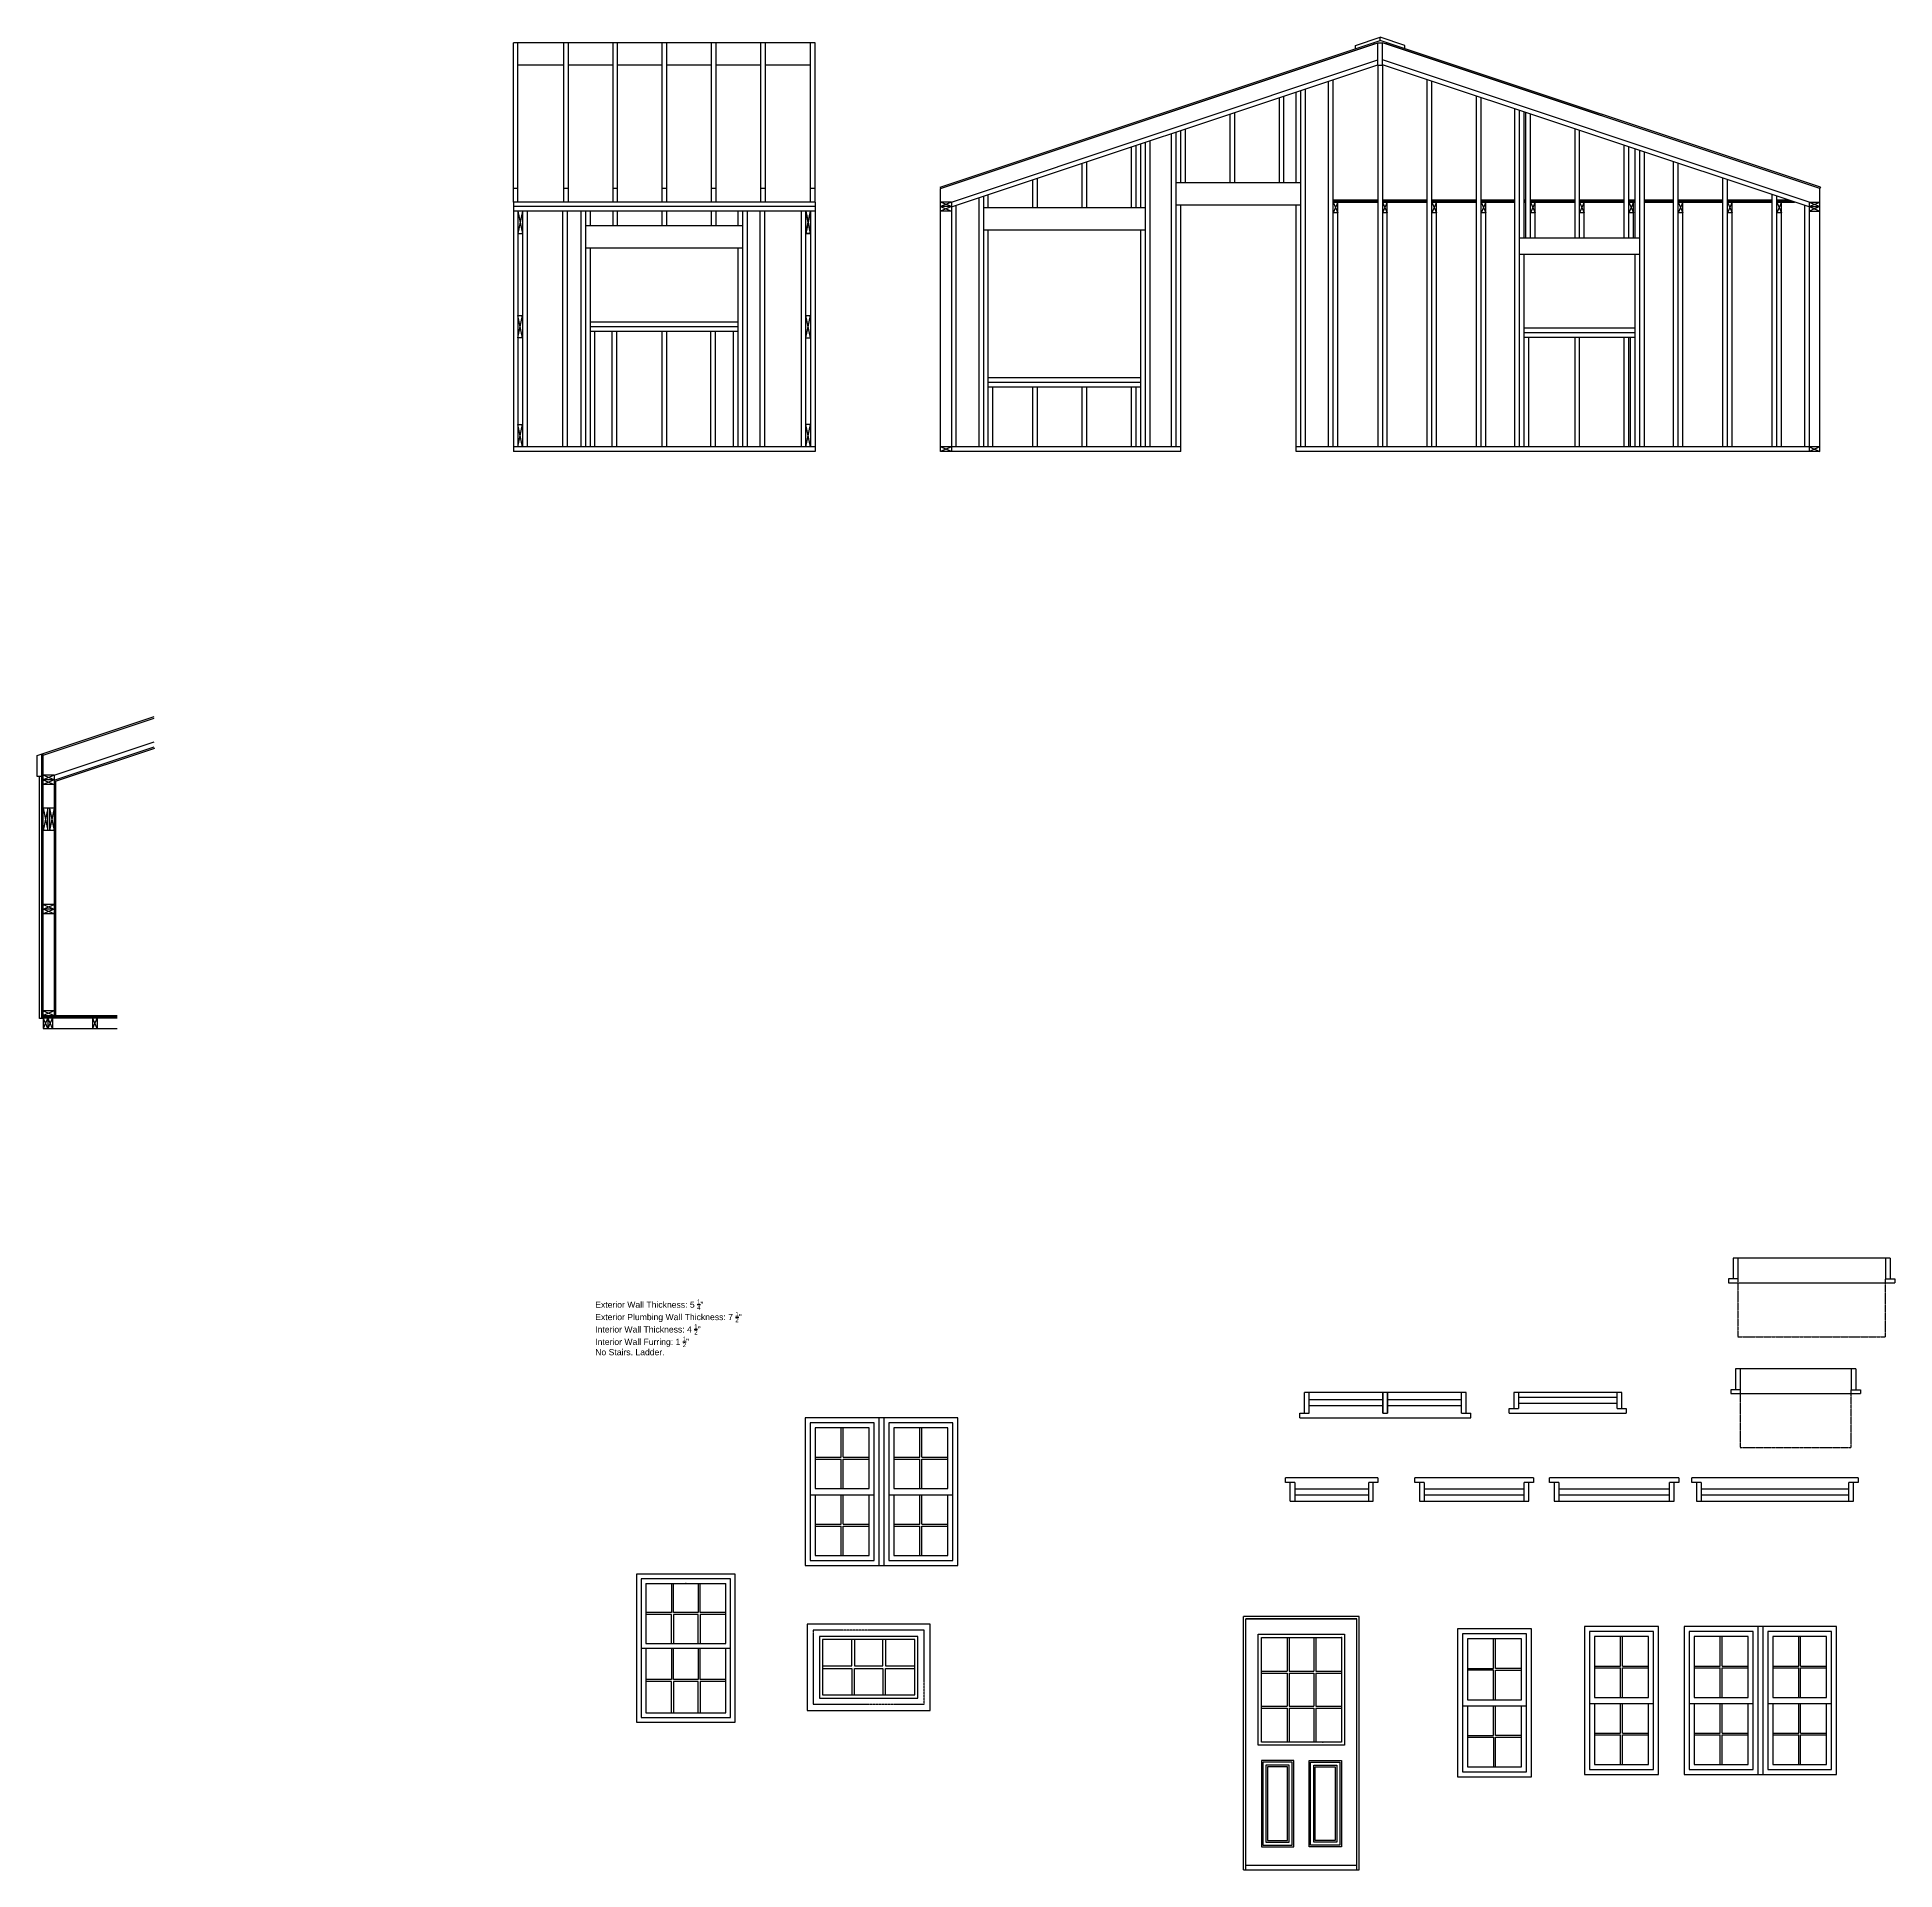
# Model space of a CAD drawing. Header units: inches. Extents: x -183 to 3029, y -67 to 1072.
# Drawn here: x 65 to 668, y 13 to 608 of the extents above; entities that cross this region are included whole.
import ezdxf

# ---------------------------------------------------------------- set-up
doc = ezdxf.new("R2010")
doc.units = ezdxf.units.IN
doc.header["$LTSCALE"] = 0.25
doc.header["$MEASUREMENT"] = 0
doc.linetypes.add('CENTER2', pattern=[1.125, 0.75, -0.125, 0.125, -0.125])
doc.linetypes.add('HIDDEN2', pattern=[0.1875, 0.125, -0.0625])
doc.layers.add('Hidden Line', color=7, linetype='HIDDEN2')
doc.layers.add('Reference', color=1, linetype='CENTER2')
doc.styles.get("Standard").update_dxf_attribs({"font": 'arial.ttf'})

msp = doc.modelspace()

# ---------------------------------------------------------------- linework, layer by layer
for p, q in [((219.53, 554.26), (219.53, 605.96)), ((317.53, 605.96), (219.53, 605.96)), ((221.03, 554.26), (221.03, 605.96)), ((235.78, 605.96), (235.78, 554.26)), ((237.28, 605.96), (237.28, 554.26)), ((251.78, 605.96), (251.78, 554.26)), ((253.28, 605.96), (253.28, 554.26)), ((267.78, 605.96), (267.78, 554.26)), ((269.28, 605.96), (269.28, 554.26)), ((283.78, 605.96), (283.78, 554.26)), ((285.28, 605.96), (285.28, 554.26)), ((299.78, 605.96), (299.78, 554.26)), ((301.28, 605.96), (301.28, 554.26)), ((316.03, 554.26), (316.03, 605.96)), ((317.53, 554.26), (317.53, 605.96)), ((358.08, 559.1), (500.99, 606.74)), ((358.24, 558.63), (500.24, 605.96)), ((358.24, 558.63), (499.09, 605.58)), ((492.99, 605.13), (500.99, 607.79)), ((492.99, 604.07), (492.99, 605.13)), ((499.09, 605.58), (498.94, 606.05)), ((500.24, 605.96), (501.74, 605.96)), ((500.24, 598.71), (500.24, 605.96)), ((508.99, 605.13), (500.99, 607.79)), ((500.99, 606.74), (500.99, 607.79)), ((643.9, 559.1), (500.99, 606.74)), ((501.74, 598.71), (501.74, 605.96)), ((643.74, 558.63), (501.74, 605.96)), ((502.89, 605.58), (503.05, 606.05)), ((643.74, 558.63), (502.89, 605.58)), ((508.99, 604.07), (508.99, 605.13)), ((235.78, 598.71), (221.03, 598.71)), ((251.78, 598.71), (237.28, 598.71)), ((267.78, 598.71), (253.28, 598.71)), ((283.78, 598.71), (269.28, 598.71)), ((299.78, 598.71), (285.28, 598.71)), ((316.03, 598.71), (301.28, 598.71)), ((361.74, 554.26), (500.24, 600.43)), ((361.74, 552.68), (500.24, 598.85)), ((500.24, 598.71), (501.74, 598.71)), ((500.24, 598.71), (500.24, 474.76)), ((640.24, 554.26), (501.74, 600.43)), ((640.24, 552.68), (501.74, 598.85)), ((501.74, 598.71), (501.74, 474.76)), ((484.24, 474.76), (484.24, 593.51)), ((485.74, 474.76), (485.74, 594.01)), ((516.24, 474.76), (516.24, 594.01)), ((517.74, 474.76), (517.74, 593.51)), ((468.24, 560.51), (468.24, 588.18)), ((469.74, 560.51), (469.74, 588.68)), ((473.74, 560.51), (473.74, 590.01)), ((475.24, 474.76), (475.24, 590.51)), ((476.74, 474.76), (476.74, 591.01)), ((532.24, 474.76), (532.24, 588.68)), ((533.74, 474.76), (533.74, 588.18)), ((452.24, 560.51), (452.24, 582.85)), ((453.74, 560.51), (453.74, 583.35)), ((544.74, 474.76), (544.74, 584.51)), ((546.24, 474.76), (546.24, 584.01)), ((547.74, 542.51), (547.74, 583.51)), ((548.24, 542.51), (548.24, 583.35)), ((549.74, 542.51), (549.74, 582.85)), ((423.24, 552.51), (423.24, 573.18)), ((424.74, 474.76), (424.74, 573.68)), ((426.24, 474.76), (426.24, 574.18)), ((433.24, 474.76), (433.24, 576.51)), ((434.74, 474.76), (434.74, 577.01)), ((436.24, 560.51), (436.24, 577.51)), ((436.24, 560.51), (436.24, 577.51)), ((437.74, 560.51), (437.74, 578.01)), ((564.24, 542.51), (564.24, 578.01)), ((565.74, 542.51), (565.74, 577.51)), ((405.74, 552.51), (405.74, 567.35)), ((420.24, 552.51), (420.24, 572.18)), ((421.74, 552.51), (421.74, 572.68)), ((580.24, 542.51), (580.24, 572.68)), ((581.74, 542.51), (581.74, 572.18)), ((583.74, 542.51), (583.74, 571.51)), ((585.24, 474.76), (585.24, 571.01)), ((586.74, 474.76), (586.74, 570.51)), ((596.24, 474.76), (596.24, 567.35)), ((388.24, 552.51), (388.24, 561.51)), ((389.74, 552.51), (389.74, 562.01)), ((404.24, 552.51), (404.24, 566.85)), ((597.74, 474.76), (597.74, 566.85)), ((612.24, 474.76), (612.24, 562.01)), ((613.74, 474.76), (613.74, 561.51)), ((221.03, 558.63), (219.53, 558.63)), ((237.28, 558.63), (235.78, 558.63)), ((253.28, 558.63), (251.78, 558.63)), ((269.28, 558.63), (267.78, 558.63)), ((285.28, 558.63), (283.78, 558.63)), ((301.28, 558.63), (299.78, 558.63)), ((317.53, 558.63), (316.03, 558.63)), ((358.08, 559.1), (358.24, 558.63)), ((358.24, 554.26), (358.24, 558.63)), ((370.74, 474.76), (370.74, 555.68)), ((372.24, 474.76), (372.24, 556.18)), ((373.74, 552.51), (373.74, 556.68)), ((475.24, 560.51), (434.74, 560.51)), ((485.74, 555.01), (500.24, 555.01)), ((501.74, 555.01), (516.24, 555.01)), ((517.74, 555.01), (532.24, 555.01)), ((533.74, 555.01), (544.74, 555.01)), ((547.74, 555.01), (548.24, 555.01)), ((549.74, 555.01), (564.24, 555.01)), ((565.74, 555.01), (580.24, 555.01)), ((581.74, 555.01), (583.74, 555.01)), ((586.74, 555.01), (596.24, 555.01)), ((597.74, 555.01), (612.24, 555.01)), ((613.74, 555.01), (628.24, 555.01)), ((628.24, 474.76), (628.24, 556.68)), ((629.74, 474.76), (629.74, 556.18)), ((629.74, 555.01), (633.25, 555.01)), ((643.9, 559.1), (643.74, 558.63)), ((643.74, 554.26), (643.74, 558.63)), ((219.53, 554.26), (219.53, 473.26)), ((317.53, 554.26), (219.53, 554.26)), ((317.53, 552.76), (219.53, 552.76)), ((317.53, 551.26), (219.53, 551.26)), ((221.03, 551.26), (221.03, 474.76)), ((221.03, 551.26), (222.53, 544.01)), ((222.53, 551.26), (221.03, 544.01)), ((222.53, 551.26), (222.53, 474.76)), ((224.03, 551.26), (224.03, 474.76)), ((235.53, 551.26), (235.53, 474.76)), ((237.03, 551.26), (237.03, 474.76)), ((241.53, 474.76), (241.53, 551.26)), ((243.03, 474.76), (243.03, 551.26)), ((244.53, 546.51), (244.53, 551.26)), ((251.78, 551.26), (251.78, 546.51)), ((253.28, 551.26), (253.28, 546.51)), ((267.78, 551.26), (267.78, 546.51)), ((269.28, 551.26), (269.28, 546.51)), ((283.78, 551.26), (283.78, 546.51)), ((285.28, 551.26), (285.28, 546.51)), ((292.53, 546.51), (292.53, 551.26)), ((294.03, 474.76), (294.03, 551.26)), ((295.53, 474.76), (295.53, 551.26)), ((299.53, 551.26), (299.53, 474.76)), ((301.03, 551.26), (301.03, 474.76)), ((313.03, 474.76), (313.03, 551.26)), ((314.53, 474.76), (314.53, 551.26)), ((314.53, 544.01), (316.03, 551.26)), ((316.03, 544.01), (314.53, 551.26)), ((316.03, 551.26), (314.53, 544.01)), ((314.53, 551.26), (316.03, 544.01)), ((316.03, 551.26), (316.03, 474.76)), ((317.53, 554.26), (317.53, 473.26)), ((358.24, 473.26), (358.24, 554.26)), ((361.74, 554.26), (358.24, 554.26)), ((361.74, 552.76), (358.24, 554.26)), ((361.74, 554.26), (358.24, 552.76)), ((361.74, 552.76), (358.24, 552.76)), ((358.24, 552.76), (361.74, 551.26)), ((361.74, 552.76), (358.24, 551.26)), ((361.74, 551.26), (358.24, 551.26)), ((361.74, 554.26), (361.74, 473.26)), ((363.24, 553.18), (363.24, 474.76)), ((372.24, 552.51), (424.74, 552.51)), ((475.24, 553.26), (434.74, 553.26)), ((436.24, 473.26), (436.24, 553.26)), ((473.74, 473.26), (473.74, 553.26)), ((485.74, 554.82), (500.24, 554.82)), ((485.74, 554.64), (500.24, 554.64)), ((485.74, 554.45), (500.24, 554.45)), ((487.24, 554.26), (485.74, 554.26)), ((487.24, 554.26), (485.74, 550.76)), ((485.74, 554.26), (487.24, 550.76)), ((485.74, 554.26), (500.24, 554.26)), ((487.24, 550.76), (485.74, 550.76)), ((487.24, 474.76), (487.24, 554.26)), ((501.74, 554.82), (516.24, 554.82)), ((501.74, 554.64), (516.24, 554.64)), ((501.74, 554.45), (516.24, 554.45)), ((503.24, 554.26), (501.74, 554.26)), ((503.24, 554.26), (501.74, 550.76)), ((501.74, 554.26), (503.24, 550.76)), ((501.74, 554.26), (516.24, 554.26)), ((503.24, 550.76), (501.74, 550.76)), ((503.24, 474.76), (503.24, 554.26)), ((517.74, 554.82), (532.24, 554.82)), ((517.74, 554.64), (532.24, 554.64)), ((517.74, 554.45), (532.24, 554.45)), ((519.24, 554.26), (517.74, 554.26)), ((519.24, 554.26), (517.74, 550.76)), ((517.74, 554.26), (519.24, 550.76)), ((517.74, 554.26), (532.24, 554.26)), ((519.24, 550.76), (517.74, 550.76)), ((519.24, 474.76), (519.24, 554.26)), ((533.74, 554.82), (544.74, 554.82)), ((533.74, 554.64), (544.74, 554.64)), ((533.74, 554.45), (544.74, 554.45)), ((535.24, 554.26), (533.74, 554.26)), ((535.24, 554.26), (533.74, 550.76)), ((533.74, 554.26), (535.24, 550.76)), ((533.74, 554.26), (544.74, 554.26)), ((535.24, 550.76), (533.74, 550.76)), ((535.24, 474.76), (535.24, 554.26)), ((547.74, 554.82), (548.24, 554.82)), ((547.74, 554.64), (548.24, 554.64)), ((547.74, 554.45), (548.24, 554.45)), ((547.74, 554.26), (548.24, 554.26)), ((549.74, 554.82), (564.24, 554.82)), ((549.74, 554.64), (564.24, 554.64)), ((549.74, 554.45), (564.24, 554.45)), ((551.24, 554.26), (549.74, 554.26)), ((551.24, 554.26), (549.74, 550.76)), ((549.74, 554.26), (551.24, 550.76)), ((549.74, 554.26), (564.24, 554.26)), ((551.24, 550.76), (549.74, 550.76)), ((551.24, 542.51), (551.24, 554.26)), ((565.74, 554.82), (580.24, 554.82)), ((565.74, 554.64), (580.24, 554.64)), ((565.74, 554.45), (580.24, 554.45)), ((567.24, 554.26), (565.74, 554.26)), ((567.24, 554.26), (565.74, 550.76)), ((565.74, 554.26), (567.24, 550.76)), ((565.74, 554.26), (580.24, 554.26)), ((567.24, 550.76), (565.74, 550.76)), ((567.24, 542.51), (567.24, 554.26)), ((581.74, 554.82), (583.74, 554.82)), ((581.74, 554.64), (583.74, 554.64)), ((581.74, 554.45), (583.74, 554.45)), ((583.24, 554.26), (581.74, 554.26)), ((583.24, 554.26), (581.74, 550.76)), ((581.74, 554.26), (583.24, 550.76)), ((581.74, 554.26), (583.74, 554.26)), ((583.24, 550.76), (581.74, 550.76)), ((583.24, 542.51), (583.24, 554.26)), ((586.74, 554.82), (596.24, 554.82)), ((586.74, 554.64), (596.24, 554.64)), ((586.74, 554.45), (596.24, 554.45)), ((586.74, 554.26), (596.24, 554.26)), ((597.74, 554.82), (612.24, 554.82)), ((597.74, 554.64), (612.24, 554.64)), ((597.74, 554.45), (612.24, 554.45)), ((599.24, 554.26), (597.74, 554.26)), ((599.24, 554.26), (597.74, 550.76)), ((597.74, 554.26), (599.24, 550.76)), ((597.74, 554.26), (612.24, 554.26)), ((599.24, 550.76), (597.74, 550.76)), ((599.24, 474.76), (599.24, 554.26)), ((613.74, 554.82), (628.24, 554.82)), ((613.74, 554.64), (628.24, 554.64)), ((613.74, 554.45), (628.24, 554.45)), ((615.24, 554.26), (613.74, 554.26)), ((615.24, 554.26), (613.74, 550.76)), ((613.74, 554.26), (615.24, 550.76)), ((613.74, 554.26), (628.24, 554.26)), ((615.24, 550.76), (613.74, 550.76)), ((615.24, 474.76), (615.24, 554.26)), ((629.74, 554.82), (633.81, 554.82)), ((629.74, 554.64), (634.37, 554.64)), ((629.74, 554.45), (634.93, 554.45)), ((631.24, 554.26), (629.74, 554.26)), ((631.24, 554.26), (629.74, 550.76)), ((629.74, 554.26), (631.24, 550.76)), ((629.74, 554.26), (635.5, 554.26)), ((631.24, 550.76), (629.74, 550.76)), ((631.24, 474.76), (631.24, 554.26)), ((638.74, 553.18), (638.74, 474.76)), ((640.24, 554.26), (643.74, 554.26)), ((640.24, 554.26), (640.24, 473.26)), ((640.24, 552.76), (643.74, 554.26)), ((640.24, 554.26), (643.74, 552.76)), ((640.24, 552.76), (643.74, 552.76)), ((643.74, 552.76), (640.24, 551.26)), ((640.24, 552.76), (643.74, 551.26)), ((640.24, 551.26), (643.74, 551.26)), ((643.74, 473.26), (643.74, 554.26)), ((221.03, 544.01), (222.53, 544.01)), ((294.03, 546.51), (243.03, 546.51)), ((314.53, 544.01), (316.03, 544.01)), ((316.03, 544.01), (314.53, 544.01)), ((372.24, 545.26), (424.74, 545.26)), ((373.74, 474.76), (373.74, 545.26)), ((423.24, 474.76), (423.24, 545.26)), ((294.03, 539.26), (243.03, 539.26)), ((244.53, 474.76), (244.53, 539.26)), ((292.53, 474.76), (292.53, 539.26)), ((585.24, 542.51), (546.24, 542.51)), ((585.24, 537.26), (546.24, 537.26)), ((547.74, 474.76), (547.74, 537.26)), ((583.74, 474.76), (583.74, 537.26)), ((221.03, 510.14), (222.53, 517.39)), ((222.53, 510.14), (221.03, 517.39)), ((221.03, 517.39), (222.53, 517.39)), ((292.53, 515.26), (244.53, 515.26)), ((292.53, 513.76), (244.53, 513.76)), ((314.53, 510.14), (316.03, 517.39)), ((316.03, 510.14), (314.53, 517.39)), ((314.53, 517.39), (316.03, 517.39)), ((583.74, 513.26), (547.74, 513.26)), ((222.53, 510.14), (221.03, 510.14)), ((292.53, 512.26), (244.53, 512.26)), ((246.03, 474.76), (246.03, 512.26)), ((251.53, 512.26), (251.53, 474.76)), ((253.03, 512.26), (253.03, 474.76)), ((267.78, 512.26), (267.78, 474.76)), ((269.28, 512.26), (269.28, 474.76)), ((283.53, 512.26), (283.53, 474.76)), ((285.03, 512.26), (285.03, 474.76)), ((291.03, 474.76), (291.03, 512.26)), ((314.53, 510.14), (316.03, 510.14)), ((583.74, 511.76), (547.74, 511.76)), ((583.74, 510.26), (547.74, 510.26)), ((549.24, 474.76), (549.24, 510.26)), ((564.24, 474.76), (564.24, 510.26)), ((565.74, 474.76), (565.74, 510.26)), ((580.24, 474.76), (580.24, 510.26)), ((581.74, 474.76), (581.74, 510.26)), ((582.24, 474.76), (582.24, 510.26)), ((373.74, 497.26), (423.24, 497.26)), ((373.74, 495.76), (423.24, 495.76)), ((373.74, 494.26), (423.24, 494.26)), ((375.24, 474.76), (375.24, 494.26)), ((388.24, 474.76), (388.24, 494.26)), ((389.74, 474.76), (389.74, 494.26)), ((404.24, 474.76), (404.24, 494.26)), ((405.74, 474.76), (405.74, 494.26)), ((420.24, 474.76), (420.24, 494.26)), ((421.74, 474.76), (421.74, 494.26)), ((221.03, 474.76), (222.53, 482.01)), ((222.53, 474.76), (221.03, 482.01)), ((221.03, 482.01), (222.53, 482.01)), ((316.03, 474.76), (314.53, 482.01)), ((314.53, 474.76), (316.03, 482.01)), ((316.03, 482.01), (314.53, 482.01)), ((317.53, 474.76), (219.53, 474.76)), ((317.53, 473.26), (219.53, 473.26)), ((436.24, 474.76), (358.24, 474.76)), ((361.74, 473.26), (358.24, 474.76)), ((361.74, 474.76), (358.24, 473.26)), ((436.24, 473.26), (358.24, 473.26)), ((643.74, 474.76), (473.74, 474.76)), ((643.74, 473.26), (473.74, 473.26)), ((640.24, 474.76), (643.74, 473.26)), ((643.74, 474.76), (640.24, 473.26)), ((64.91, 374.48), (102.91, 387.14)), ((66.91, 374.62), (102.91, 386.62)), ((66.91, 374.62), (102.91, 386.62)), ((64.91, 367.73), (64.91, 374.48)), ((66.41, 289.14), (66.41, 374.98)), ((66.91, 374.62), (66.41, 374.98)), ((66.91, 289.14), (66.91, 374.62)), ((70.41, 368.14), (102.91, 378.98)), ((70.41, 366.56), (102.91, 377.39)), ((70.91, 366.2), (103.07, 376.92)), ((70.41, 368.14), (66.91, 366.64)), ((70.41, 366.64), (66.91, 368.14)), ((70.41, 368.14), (66.91, 368.14)), ((70.41, 368.14), (70.41, 290.14)), ((66.41, 367.73), (64.91, 367.73)), ((65.66, 289.14), (65.66, 367.73)), ((70.41, 366.64), (66.91, 366.64)), ((66.91, 366.64), (70.41, 365.14)), ((70.41, 366.64), (66.91, 365.14)), ((70.41, 365.14), (66.91, 365.14)), ((70.91, 366.2), (70.91, 290.14)), ((70.41, 357.39), (66.91, 357.39)), ((68.41, 357.39), (66.91, 350.14)), ((66.91, 357.39), (68.41, 350.14)), ((68.41, 350.14), (68.41, 357.39)), ((68.91, 357.39), (68.91, 350.14)), ((70.41, 357.39), (68.91, 350.14)), ((68.91, 357.39), (70.41, 350.14)), ((70.41, 350.14), (66.91, 350.14)), ((70.41, 326.14), (66.91, 326.14)), ((66.91, 326.14), (70.41, 324.64)), ((66.91, 324.64), (70.41, 326.14)), ((70.41, 324.64), (66.91, 324.64)), ((70.41, 324.64), (66.91, 323.14)), ((70.41, 323.14), (66.91, 324.64)), ((70.41, 323.14), (66.91, 323.14)), ((70.41, 291.64), (66.91, 290.14)), ((66.91, 291.64), (70.41, 290.14)), ((70.41, 291.64), (66.91, 291.64)), ((66.91, 290.14), (90.91, 290.14)), ((66.91, 289.95), (90.91, 289.95)), ((66.91, 289.77), (90.91, 289.77)), ((66.91, 289.58), (90.91, 289.58)), ((66.91, 289.14), (65.66, 289.14)), ((66.91, 289.39), (90.91, 289.39)), ((66.91, 289.39), (66.91, 285.89)), ((68.41, 285.89), (66.91, 289.39)), ((68.41, 289.39), (66.91, 285.89)), ((66.91, 285.89), (69.91, 285.89)), ((66.91, 285.89), (90.91, 285.89)), ((68.41, 289.39), (68.41, 285.89)), ((69.91, 285.89), (68.41, 289.39)), ((69.91, 289.39), (68.41, 285.89)), ((69.91, 289.39), (69.91, 285.89)), ((82.91, 289.39), (82.91, 285.89)), ((84.41, 289.39), (82.91, 285.89)), ((84.41, 285.89), (82.91, 289.39)), ((84.41, 289.39), (84.41, 285.89)), ((666.57, 211.3), (615.57, 211.3)), ((615.57, 211.3), (615.57, 204.55)), ((617.07, 211.3), (617.07, 204.55)), ((665.07, 211.3), (665.07, 204.55)), ((666.57, 211.3), (666.57, 204.55)), ((617.07, 204.55), (614.07, 204.55)), ((614.07, 204.55), (614.07, 203.3)), ((614.07, 203.3), (668.07, 203.3)), ((665.07, 204.55), (668.07, 204.55)), ((668.07, 204.55), (668.07, 203.3)), ((655.37, 175.33), (616.37, 175.33)), ((616.37, 175.33), (616.37, 168.58)), ((617.87, 175.33), (617.87, 168.58)), ((653.87, 175.33), (653.87, 168.58)), ((655.37, 175.33), (655.37, 168.58)), ((528.87, 167.68), (476.37, 167.68)), ((476.37, 160.93), (476.37, 167.68)), ((477.87, 160.93), (477.87, 167.68)), ((501.87, 165.31), (477.87, 165.31)), ((501.87, 165.31), (477.87, 165.31)), ((501.87, 163.31), (477.87, 163.31)), ((501.87, 163.31), (477.87, 163.31)), ((501.87, 167.68), (501.87, 160.93)), ((501.87, 160.93), (501.87, 167.68)), ((503.37, 167.68), (503.37, 160.93)), ((503.37, 160.93), (503.37, 167.68)), ((527.37, 165.31), (503.37, 165.31)), ((527.37, 165.31), (503.37, 165.31)), ((527.37, 163.31), (503.37, 163.31)), ((527.37, 163.31), (503.37, 163.31)), ((527.37, 160.93), (527.37, 167.68)), ((528.87, 160.93), (528.87, 167.68)), ((579.39, 167.68), (544.39, 167.68)), ((544.39, 167.68), (544.39, 162.43)), ((545.89, 167.68), (545.89, 162.43)), ((577.89, 166.06), (545.89, 166.06)), ((577.89, 164.06), (545.89, 164.06)), ((577.89, 162.43), (577.89, 167.68)), ((579.39, 162.43), (579.39, 167.68)), ((617.87, 168.58), (614.87, 168.58)), ((614.87, 168.58), (614.87, 167.33)), ((614.87, 167.33), (656.87, 167.33)), ((653.87, 168.58), (656.87, 168.58)), ((656.87, 168.58), (656.87, 167.33)), ((314.32, 159.47), (314.32, 111.47)), ((363.82, 159.47), (314.32, 159.47)), ((338.32, 111.47), (338.32, 159.47)), ((339.82, 159.47), (339.82, 111.47)), ((363.82, 111.47), (363.82, 159.47)), ((474.87, 159.43), (474.87, 160.93)), ((474.87, 160.93), (477.87, 160.93)), ((474.87, 159.43), (530.37, 159.43)), ((501.87, 160.93), (503.37, 160.93)), ((527.37, 160.93), (530.37, 160.93)), ((530.37, 159.43), (530.37, 160.93)), ((542.89, 162.43), (545.89, 162.43)), ((542.89, 160.93), (542.89, 162.43)), ((542.89, 160.93), (580.89, 160.93)), ((577.89, 162.43), (580.89, 162.43)), ((580.89, 162.43), (580.89, 160.93)), ((326.01, 146.66), (326.01, 156.22)), ((326.63, 146.66), (326.63, 156.22)), ((351.51, 146.66), (351.51, 156.22)), ((352.13, 146.66), (352.13, 156.22)), ((317.57, 146.66), (326.01, 146.66)), ((317.57, 146.03), (326.01, 146.03)), ((326.01, 136.47), (326.01, 146.03)), ((326.63, 146.66), (335.07, 146.66)), ((326.63, 146.03), (335.07, 146.03)), ((326.63, 136.47), (326.63, 146.03)), ((343.07, 146.66), (351.51, 146.66)), ((343.07, 146.03), (351.51, 146.03)), ((351.51, 136.47), (351.51, 146.03)), ((352.13, 146.66), (360.57, 146.66)), ((352.13, 146.03), (360.57, 146.03)), ((352.13, 136.47), (352.13, 146.03)), ((500.24, 139.91), (470.24, 139.91)), ((470.24, 138.41), (470.24, 139.91)), ((500.24, 139.91), (500.24, 138.41)), ((550.73, 139.91), (512.23, 139.91)), ((512.23, 138.41), (512.23, 139.91)), ((550.73, 139.91), (550.73, 138.41)), ((597.95, 139.91), (555.95, 139.91)), ((555.95, 138.41), (555.95, 139.91)), ((597.95, 139.91), (597.95, 138.41)), ((656.17, 139.91), (602.17, 139.91)), ((602.17, 138.41), (602.17, 139.91)), ((656.17, 139.91), (656.17, 138.41)), ((315.94, 134.47), (336.69, 134.47)), ((326.01, 124.91), (326.01, 134.47)), ((326.63, 124.91), (326.63, 134.47)), ((341.44, 134.47), (362.19, 134.47)), ((351.51, 124.91), (351.51, 134.47)), ((352.13, 124.91), (352.13, 134.47)), ((473.24, 138.41), (470.24, 138.41)), ((471.74, 132.41), (471.74, 138.41)), ((473.24, 138.41), (473.24, 132.41)), ((473.24, 136.41), (497.24, 136.41)), ((473.24, 134.41), (497.24, 134.41)), ((497.24, 132.41), (497.24, 138.41)), ((500.24, 138.41), (497.24, 138.41)), ((498.74, 132.41), (498.74, 138.41)), ((515.23, 138.41), (512.23, 138.41)), ((513.73, 138.41), (513.73, 132.41)), ((515.23, 138.41), (515.23, 132.41)), ((515.23, 136.41), (547.73, 136.41)), ((515.23, 134.41), (547.73, 134.41)), ((547.73, 132.41), (547.73, 138.41)), ((550.73, 138.41), (547.73, 138.41)), ((549.23, 132.41), (549.23, 138.41)), ((558.95, 138.41), (555.95, 138.41)), ((557.45, 138.41), (557.45, 132.41)), ((558.95, 138.41), (558.95, 132.41)), ((558.95, 136.41), (594.95, 136.41)), ((558.95, 134.41), (594.95, 134.41)), ((594.95, 132.41), (594.95, 138.41)), ((597.95, 138.41), (594.95, 138.41)), ((596.45, 132.41), (596.45, 138.41)), ((605.17, 138.41), (602.17, 138.41)), ((603.67, 138.41), (603.67, 132.41)), ((605.17, 138.41), (605.17, 132.41)), ((605.17, 136.41), (653.17, 136.41)), ((605.17, 134.41), (653.17, 134.41)), ((653.17, 132.41), (653.17, 138.41)), ((656.17, 138.41), (653.17, 138.41)), ((654.67, 132.41), (654.67, 138.41)), ((471.74, 132.41), (498.74, 132.41)), ((513.73, 132.41), (549.23, 132.41)), ((557.45, 132.41), (596.45, 132.41)), ((603.67, 132.41), (654.67, 132.41)), ((317.57, 124.91), (326.01, 124.91)), ((317.57, 124.28), (326.01, 124.28)), ((326.01, 114.72), (326.01, 124.28)), ((326.63, 124.91), (335.07, 124.91)), ((326.63, 124.28), (335.07, 124.28)), ((326.63, 114.72), (326.63, 124.28)), ((343.07, 124.91), (351.51, 124.91)), ((343.07, 124.28), (351.51, 124.28)), ((351.51, 114.72), (351.51, 124.28)), ((352.13, 124.91), (360.57, 124.91)), ((352.13, 124.28), (360.57, 124.28)), ((352.13, 114.72), (352.13, 124.28)), ((314.32, 111.47), (363.82, 111.47)), ((262.53, 105.63), (262.53, 86.13)), ((262.53, 105.63), (288.53, 105.63)), ((288.53, 86.13), (288.53, 105.63)), ((456.64, 12.66), (456.64, 94.91)), ((494.14, 94.91), (456.64, 94.91)), ((457.39, 12.66), (457.39, 94.16)), ((457.39, 94.16), (493.39, 94.16)), ((493.39, 94.16), (457.39, 94.16)), ((493.39, 12.66), (493.39, 94.16)), ((494.14, 12.66), (494.14, 94.91)), ((599.68, 91.66), (599.68, 43.66)), ((649.18, 91.66), (599.68, 91.66)), ((623.68, 43.66), (623.68, 91.66)), ((625.18, 91.66), (625.18, 43.66)), ((649.18, 43.66), (649.18, 91.66)), ((261.03, 84.63), (290.03, 84.63)), ((262.53, 86.13), (288.53, 86.13)), ((349.89, 87.45), (319.89, 87.45)), ((319.89, 87.45), (319.89, 69.45)), ((349.89, 69.45), (349.89, 87.45)), ((470.75, 88.16), (470.75, 77.14)), ((471.37, 88.16), (471.37, 77.14)), ((479.42, 88.16), (479.42, 77.14)), ((480.04, 88.16), (480.04, 77.14)), ((579.02, 78.85), (579.02, 88.41)), ((579.65, 78.85), (579.65, 88.41)), ((611.36, 78.85), (611.36, 88.41)), ((611.99, 78.85), (611.99, 88.41)), ((636.86, 78.85), (636.86, 88.41)), ((637.49, 78.85), (637.49, 88.41)), ((570.59, 78.85), (579.02, 78.85)), ((579.65, 78.85), (588.09, 78.85)), ((602.93, 78.85), (611.36, 78.85)), ((611.99, 78.85), (620.43, 78.85)), ((628.43, 78.85), (636.86, 78.85)), ((637.49, 78.85), (645.93, 78.85)), ((462.39, 77.14), (470.75, 77.14)), ((462.39, 76.52), (470.75, 76.52)), ((470.75, 76.52), (470.75, 65.81)), ((471.37, 77.14), (479.42, 77.14)), ((471.37, 76.52), (479.42, 76.52)), ((471.37, 76.52), (471.37, 65.81)), ((479.42, 76.52), (479.42, 65.81)), ((480.04, 77.14), (488.39, 77.14)), ((480.04, 76.52), (488.39, 76.52)), ((480.04, 76.52), (480.04, 65.81)), ((570.59, 78.23), (579.02, 78.23)), ((579.02, 68.66), (579.02, 78.23)), ((579.65, 78.23), (588.09, 78.23)), ((579.65, 68.66), (579.65, 78.23)), ((602.93, 78.23), (611.36, 78.23)), ((611.36, 68.66), (611.36, 78.23)), ((611.99, 78.23), (620.43, 78.23)), ((611.99, 68.66), (611.99, 78.23)), ((628.43, 78.23), (636.86, 78.23)), ((636.86, 68.66), (636.86, 78.23)), ((637.49, 78.23), (645.93, 78.23)), ((637.49, 68.66), (637.49, 78.23)), ((319.89, 69.45), (349.89, 69.45)), ((568.96, 66.66), (589.71, 66.66)), ((570.59, 68.66), (588.09, 68.66)), ((579.02, 57.1), (579.02, 66.66)), ((579.65, 57.1), (579.65, 66.66)), ((601.3, 66.66), (622.05, 66.66)), ((602.93, 68.66), (620.43, 68.66)), ((611.36, 57.1), (611.36, 66.66)), ((611.99, 57.1), (611.99, 66.66)), ((626.8, 66.66), (647.55, 66.66)), ((628.43, 68.66), (645.93, 68.66)), ((636.86, 57.1), (636.86, 66.66)), ((637.49, 57.1), (637.49, 66.66)), ((462.39, 65.81), (470.75, 65.81)), ((462.39, 65.18), (470.75, 65.18)), ((470.75, 65.18), (470.75, 54.16)), ((471.37, 65.81), (479.42, 65.81)), ((471.37, 65.18), (479.42, 65.18)), ((471.37, 65.18), (471.37, 54.16)), ((479.42, 65.18), (479.42, 54.16)), ((480.04, 65.81), (488.39, 65.81)), ((480.04, 65.18), (488.39, 65.18)), ((480.04, 65.18), (480.04, 54.16)), ((527.7, 65.89), (548.45, 65.89)), ((570.59, 57.1), (579.02, 57.1)), ((570.59, 56.48), (579.02, 56.48)), ((579.02, 46.91), (579.02, 56.48)), ((579.65, 57.1), (588.09, 57.1)), ((579.65, 56.48), (588.09, 56.48)), ((579.65, 46.91), (579.65, 56.48)), ((602.93, 57.1), (611.36, 57.1)), ((602.93, 56.48), (611.36, 56.48)), ((611.36, 46.91), (611.36, 56.48)), ((611.99, 57.1), (620.43, 57.1)), ((611.99, 56.48), (620.43, 56.48)), ((611.99, 46.91), (611.99, 56.48)), ((628.43, 57.1), (636.86, 57.1)), ((628.43, 56.48), (636.86, 56.48)), ((636.86, 46.91), (636.86, 56.48)), ((637.49, 57.1), (645.93, 57.1)), ((637.49, 56.48), (645.93, 56.48)), ((637.49, 46.91), (637.49, 56.48)), ((599.68, 43.66), (649.18, 43.66)), ((456.64, 12.66), (494.14, 12.66)), ((457.39, 14.16), (493.39, 14.16))]:
    msp.add_line(p, q)
for points in [[(315.94, 157.85), (315.94, 113.1), (336.69, 113.1), (336.69, 157.85)], [(341.44, 157.85), (341.44, 113.1), (362.19, 113.1), (362.19, 157.85)], [(335.07, 136.47), (335.07, 156.22), (317.57, 156.22), (317.57, 136.47)], [(360.57, 136.47), (360.57, 156.22), (343.07, 156.22), (343.07, 136.47)], [(259.53, 60.63), (291.53, 60.63), (291.53, 108.63), (259.53, 108.63)], [(261.03, 62.13), (290.03, 62.13), (290.03, 107.13), (261.03, 107.13)], [(354.89, 64.45), (354.89, 92.45), (314.89, 92.45), (314.89, 64.45)], [(526.08, 90.89), (526.08, 42.89), (550.08, 42.89), (550.08, 90.89)], [(567.34, 91.66), (567.34, 43.66), (591.34, 43.66), (591.34, 91.66)], [(350.89, 68.45), (350.89, 88.45), (318.89, 88.45), (318.89, 68.45)], [(461.39, 89.16), (489.39, 89.16), (489.39, 53.16), (461.39, 53.16)], [(462.39, 88.16), (488.39, 88.16), (488.39, 54.16), (462.39, 54.16)], [(527.7, 89.27), (527.7, 44.52), (548.45, 44.52), (548.45, 89.27)], [(546.83, 67.89), (546.83, 87.64), (529.33, 87.64), (529.33, 67.89)], [(568.96, 90.04), (568.96, 45.29), (589.71, 45.29), (589.71, 90.04)], [(601.3, 90.04), (601.3, 45.29), (622.05, 45.29), (622.05, 90.04)], [(626.8, 90.04), (626.8, 45.29), (647.55, 45.29), (647.55, 90.04)], [(462.39, 20.16), (472.89, 20.16), (472.89, 48.16), (462.39, 48.16)], [(462.89, 20.66), (472.39, 20.66), (472.39, 47.66), (462.89, 47.66)], [(463.89, 21.66), (471.39, 21.66), (471.39, 46.66), (463.89, 46.66)], [(464.39, 22.16), (470.89, 22.16), (470.89, 46.16), (464.39, 46.16)], [(488.39, 20.16), (477.89, 20.16), (477.89, 48.16), (488.39, 48.16)], [(487.89, 20.66), (478.39, 20.66), (478.39, 47.66), (487.89, 47.66)], [(486.89, 21.66), (479.39, 21.66), (479.39, 46.66), (486.89, 46.66)], [(486.39, 22.16), (479.89, 22.16), (479.89, 46.16), (486.39, 46.16)]]:
    msp.add_lwpolyline(points, close=True)
for points in [[(317.57, 134.47), (317.57, 114.72), (335.07, 114.72), (335.07, 134.47)], [(343.07, 134.47), (343.07, 114.72), (360.57, 114.72), (360.57, 134.47)], [(270.89, 105.63), (270.89, 96.19), (262.53, 96.19)], [(279.56, 105.63), (279.56, 96.19), (271.51, 96.19), (271.51, 105.63)], [(288.53, 96.19), (280.18, 96.19), (280.18, 105.63)], [(270.89, 86.13), (270.89, 95.57), (262.53, 95.57)], [(279.56, 86.13), (279.56, 95.57), (271.51, 95.57), (271.51, 86.13)], [(288.53, 95.57), (280.18, 95.57), (280.18, 86.13)], [(262.53, 84.63), (262.53, 63.63), (288.53, 63.63), (288.53, 84.63)], [(270.89, 84.63), (270.89, 74.44), (262.53, 74.44)], [(279.56, 84.63), (279.56, 74.44), (271.51, 74.44), (271.51, 84.63)], [(288.53, 74.44), (280.18, 74.44), (280.18, 84.63)], [(319.89, 78.89), (329.45, 78.89), (329.45, 87.45)], [(330.32, 87.45), (330.32, 78.89), (339.45, 78.89), (339.45, 87.45)], [(340.32, 87.45), (340.32, 78.89), (349.89, 78.89)], [(529.33, 78.08), (537.77, 78.08), (537.77, 87.64)], [(546.83, 78.08), (538.39, 78.08), (538.39, 87.64)], [(588.09, 68.66), (588.09, 88.41), (570.59, 88.41), (570.59, 68.66)], [(620.43, 68.66), (620.43, 88.41), (602.93, 88.41), (602.93, 68.66)], [(645.93, 68.66), (645.93, 88.41), (628.43, 88.41), (628.43, 68.66)], [(270.89, 63.63), (270.89, 73.82), (262.53, 73.82)], [(279.56, 63.63), (279.56, 73.82), (271.51, 73.82), (271.51, 63.63)], [(288.53, 73.82), (280.18, 73.82), (280.18, 63.63)], [(319.89, 78.01), (329.45, 78.01), (329.45, 69.45)], [(330.32, 69.45), (330.32, 78.01), (339.45, 78.01), (339.45, 69.45)], [(340.32, 69.45), (340.32, 78.01), (349.89, 78.01)], [(537.77, 67.89), (537.77, 77.46), (529.33, 77.46)], [(538.39, 67.89), (538.39, 77.46), (546.83, 77.46)], [(570.59, 66.66), (570.59, 46.91), (588.09, 46.91), (588.09, 66.66)], [(602.93, 66.66), (602.93, 46.91), (620.43, 46.91), (620.43, 66.66)], [(628.43, 66.66), (628.43, 46.91), (645.93, 46.91), (645.93, 66.66)], [(529.33, 65.89), (529.33, 46.14), (546.83, 46.14), (546.83, 65.89)], [(529.33, 56.33), (537.77, 56.33), (537.77, 65.89)], [(546.83, 56.33), (538.39, 56.33), (538.39, 65.89)], [(529.33, 55.71), (537.77, 55.71), (537.77, 46.14)], [(538.39, 46.14), (538.39, 55.71), (546.83, 55.71)]]:
    msp.add_lwpolyline(points)
for p in [(275.53, 105.63), (275.53, 105.63), (488.39, 88.16), (482.39, 54.16)]:
    msp.add_point(p)
at = {"layer": 'Hidden Line'}
for points in [[(617.07, 204.55), (617.07, 185.8), (665.07, 185.8), (665.07, 204.55)], [(617.87, 168.58), (617.87, 149.83), (653.87, 149.83), (653.87, 168.58)]]:
    msp.add_lwpolyline(points, dxfattribs=at)
at = {"layer": 'Reference'}
msp.add_lwpolyline([(352.89, 66.45), (352.89, 90.45), (316.89, 90.45), (316.89, 66.45)], close=True, dxfattribs=at)

# ---------------------------------------------------------------- texts
at = {"insert": (246.11, 197.88), "char_height": 2, "attachment_point": 1}
msp.add_mtext_dynamic_manual_height_columns('\\A1;Exterior Wall Thickness: 5 {\\H0.7x;\\S1/4;\\H1.42857x;"\\PExterior Plumbing Wall Thickness: 7 \\H0.7x;\\S1/2;\\H1.42857x;"\\PInterior Wall Thickness: 4 \\H0.7x;\\S1/2;\\H1.42857x;"\\PInterior Wall Furring: 1 \\H0.7x;\\S1/2;\\H1.42857x;"\\PNo Stairs. Ladder.}', width=51.4595, gutter_width=10, heights=[0], dxfattribs=at)

doc.saveas('drawing.dxf')
